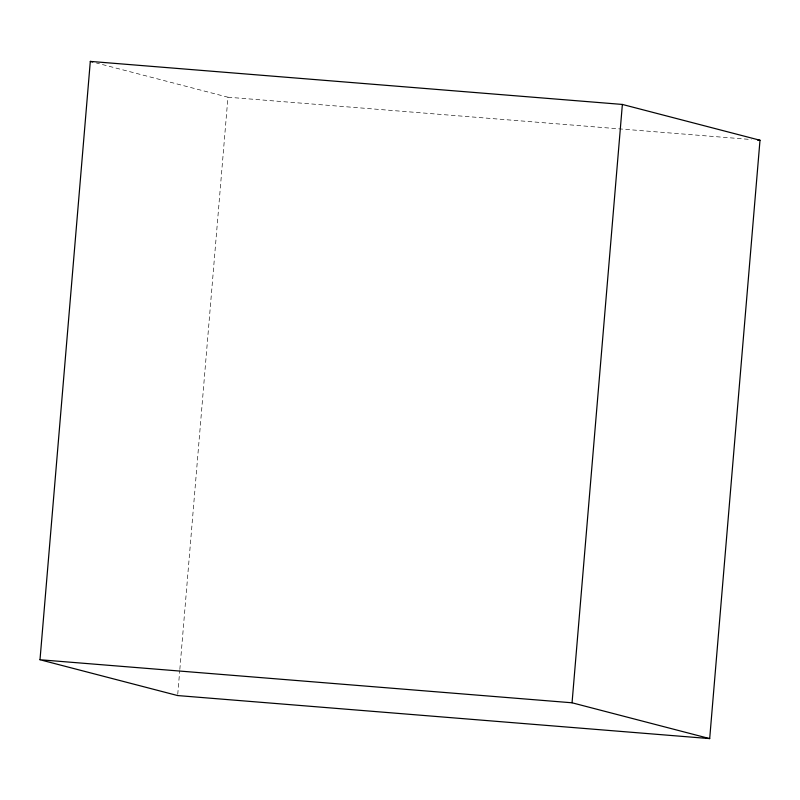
<?xml version="1.0" encoding="UTF-8"?>
<svg xmlns="http://www.w3.org/2000/svg" width="800" height="800" viewBox="0 0 800 800"><rect width="100%" height="100%" fill="white"/><g stroke="black" fill="none" stroke-linecap="round" stroke-linejoin="round"><path stroke-width="0.6" stroke-dasharray="4 3" d="M177.74 694.32L179.73 670.68M179.83 669.44L227.95 97.21L96.35 62.97M227.95 97.21L751.3 139.54"/><path stroke-width="1.2" d="M40 659.75L90.31 61.4L622.37 104.44L760 140.25L709.69 738.6L177.63 695.56L40 659.75L572.05 702.79L709.69 738.6M572.05 702.79L622.37 104.44M757.51 140.05L760 140.25M90.31 61.4L92.73 62.03"/></g></svg>
